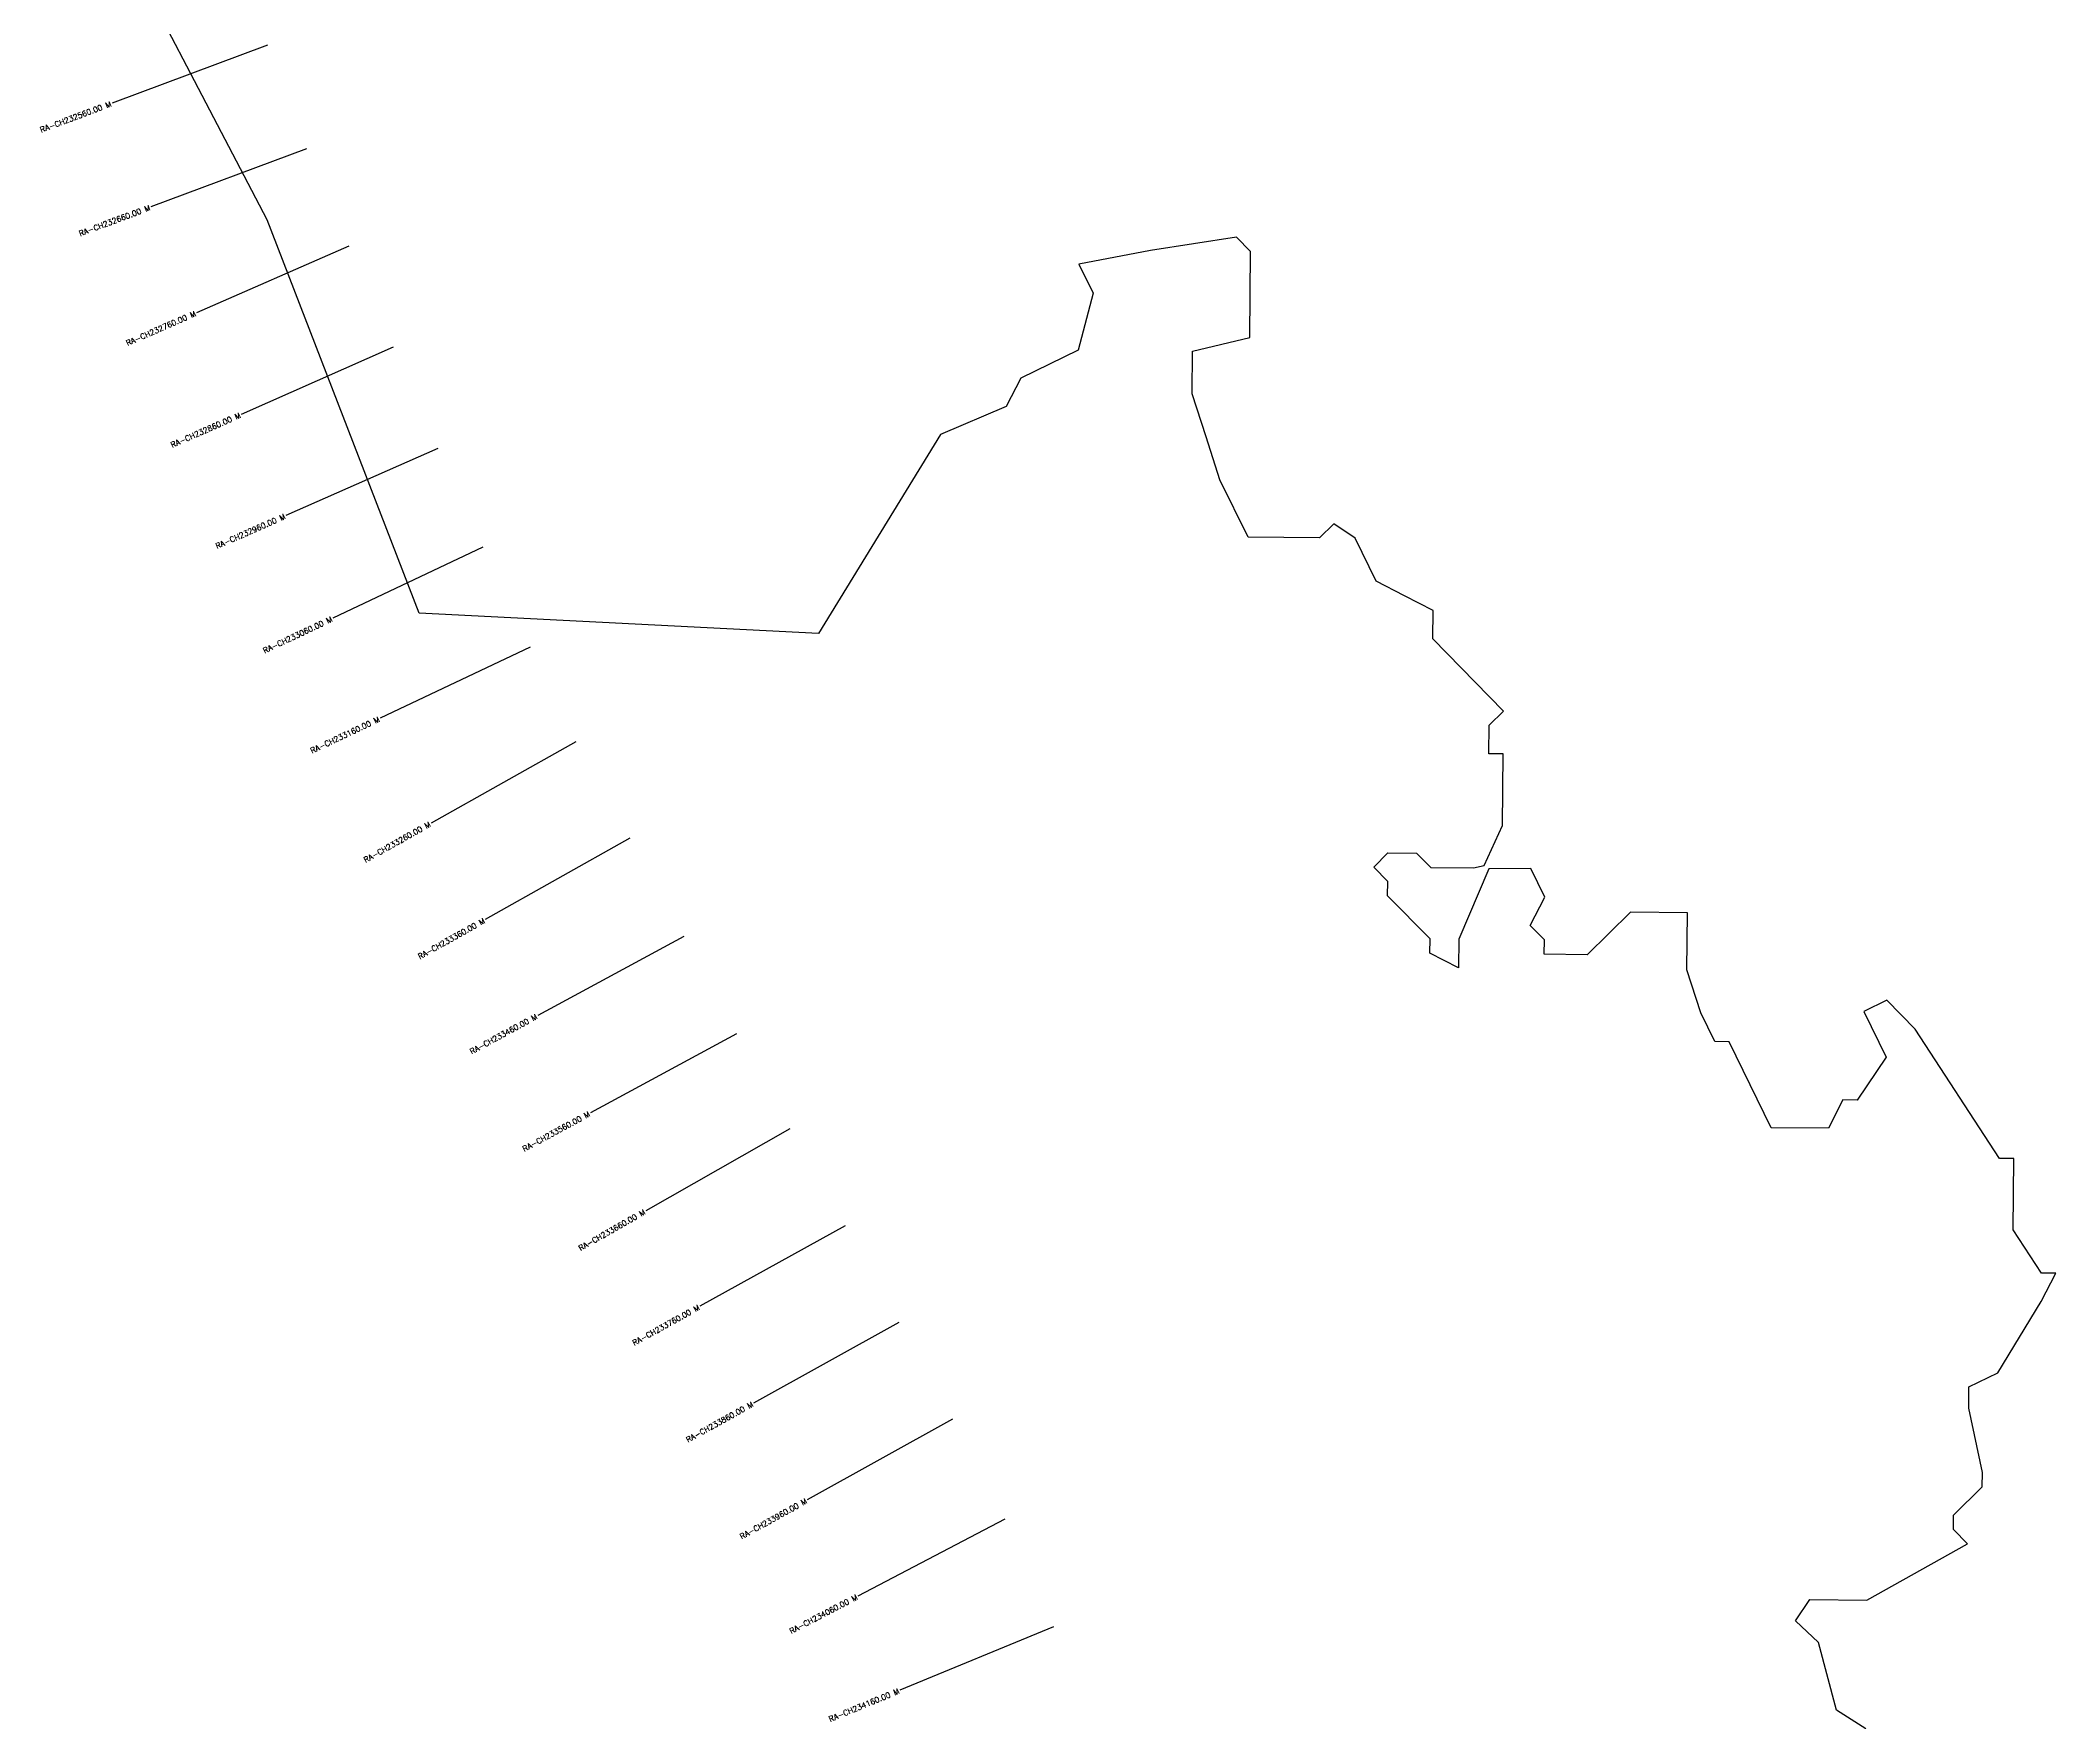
# Model space of a CAD drawing. Header units: metres. Extents: x 278624 to 285174, y 2052055 to 2057200.
# Drawn here: x 279737 to 281558, y 2053056 to 2054576 of the extents above; entities that cross this region are included whole.
import ezdxf
from ezdxf.enums import TextEntityAlignment as Align

# ---------------------------------------------------------------- set-up
doc = ezdxf.new("R2010")
doc.units = ezdxf.units.M
doc.header["$MEASUREMENT"] = 0
for name, color, linetype in [('CS', 134, 'Continuous'), ('CSMark', 6, 'Continuous'), ('VILLAGE BOUNDRY', 10, 'Continuous')]:
    doc.layers.add(name, color=color, linetype=linetype)
doc.styles.get("Standard").update_dxf_attribs({"font": 'simplex.shx'})

msp = doc.modelspace()

# ---------------------------------------------------------------- linework, layer by layer
at = {"layer": 'CS'}
for p, q in [((279942.4, 2054571.7), (279801.9, 2054519.2)), ((279977.4, 2054478), (279836.9, 2054425.5)), ((280015.6, 2054390.1), (279878.2, 2054329.9)), ((280055.7, 2054298.8), (279918.5, 2054238.1)), ((280096.1, 2054207.3), (279958.9, 2054146.7)), ((280136.8, 2054118.1), (280001.2, 2054053.9)), ((280179.6, 2054027.7), (280044, 2053963.6)), ((280220.7, 2053942.4), (280090, 2053868.9)), ((280269.7, 2053855.2), (280138.9, 2053781.7)), ((280318.3, 2053766.5), (280186.4, 2053695)), ((280365.9, 2053678.5), (280234, 2053607.1)), ((280414.2, 2053592.8), (280283.9, 2053518.6)), ((280464, 2053505.2), (280332.9, 2053432.4)), ((280512.6, 2053417.7), (280381.4, 2053344.9)), ((280561.1, 2053330.3), (280429.9, 2053257.5)), ((280608.4, 2053240.1), (280475.5, 2053170.6)), ((280652.2, 2053142.8), (280513.6, 2053085.5))]:
    msp.add_line(p, q, dxfattribs=at)
at = {"layer": 'VILLAGE BOUNDRY', "flags": 128}
for points in [[(281045.6, 2053827.5), (281018.3, 2053764), (281018, 2053738.2), (280992.3, 2053751.3), (280992.5, 2053764.2), (280954.1, 2053803.3), (280954.2, 2053816.2), (280941.5, 2053829.1), (280954.4, 2053842), (280980.3, 2053841.8), (280993, 2053828.7), (281031.8, 2053828.4), (281041.3, 2053830.7), (281057.9, 2053866.8), (281058.5, 2053931.4), (281045.6, 2053931.5), (281045.9, 2053957.3), (281058.9, 2053970.1), (280994.9, 2054035.2), (280995.1, 2054061), (280969.4, 2054074.1), (280943.8, 2054087.3), (280924.8, 2054126.2), (280905.5, 2054139.3), (280892.5, 2054126.5), (280828, 2054127.1), (280802.6, 2054178.9), (280790.1, 2054217.7), (280777.5, 2054256.6), (280777.9, 2054295.3), (280829.6, 2054307.7), (280830.3, 2054385.1), (280817.5, 2054398.2), (280740, 2054386), (280675.3, 2054373.7), (280688, 2054347.7), (280674.6, 2054296.2), (280622.8, 2054270.9), (280609.6, 2054245.2), (280550.1, 2054219.9), (280440, 2054040.2), (280079.2, 2054058.5), (279942.1, 2054413.9), (279783.2, 2054717.8)], [(281386.1, 2053050.8), (281359.7, 2053067.6), (281343.4, 2053128.6), (281322.5, 2053148.2), (281335.5, 2053167.5), (281387.1, 2053167), (281477.9, 2053217.8), (281465.2, 2053230.8), (281465.3, 2053243.7), (281491.3, 2053269.3), (281491.4, 2053282.2), (281479.1, 2053340.4), (281479.2, 2053359.7), (281505.2, 2053372.4), (281544.5, 2053436.6), (281557.6, 2053462.3), (281544.7, 2053462.4), (281519.2, 2053501.3), (281519.8, 2053565.9), (281506.9, 2053566), (281430.5, 2053682.8), (281405, 2053708.9), (281384.2, 2053698.7), (281404.5, 2053657.3), (281378.3, 2053618.7), (281365.4, 2053618.9), (281352.3, 2053593.2), (281300.7, 2053593.7), (281262.7, 2053671.4), (281249.7, 2053671.5), (281237.1, 2053697.5), (281224.5, 2053736.3), (281225, 2053787.9), (281173.4, 2053788.4), (281134.3, 2053750), (281095.6, 2053750.4), (281095.7, 2053763.3), (281082.9, 2053776.3), (281096.1, 2053802), (281083.4, 2053827.9), (281045.6, 2053827.5)]]:
    msp.add_lwpolyline(points, dxfattribs=at)

# ---------------------------------------------------------------- texts
at = {"layer": 'CSMark'}
for s, rotation, p in [('RA-CH232560.00 M', 20.5031, (279800.9, 2054518.8)), ('RA-CH232660.00 M', 20.5031, (279836, 2054425.1)), ('RA-CH232760.00 M', 23.65, (279877.2, 2054329.5)), ('RA-CH232860.00 M', 23.8345, (279917.6, 2054237.7)), ('RA-CH232960.00 M', 23.8345, (279958, 2054146.3)), ('RA-CH233060.00 M', 25.3376, (280000.3, 2054053.5)), ('RA-CH233160.00 M', 25.3376, (280043.1, 2053963.1)), ('RA-CH233260.00 M', 29.321, (280089.1, 2053868.4)), ('RA-CH233360.00 M', 29.321, (280138.1, 2053781.2)), ('RA-CH233460.00 M', 28.4346, (280185.5, 2053694.6)), ('RA-CH233560.00 M', 28.4346, (280233.1, 2053606.6)), ('RA-CH233660.00 M', 29.6349, (280283, 2053518.1)), ('RA-CH233760.00 M', 29.0312, (280332, 2053431.9)), ('RA-CH233860.00 M', 29.0312, (280380.5, 2053344.4)), ('RA-CH233960.00 M', 29.0312, (280429.1, 2053257)), ('RA-CH234060.00 M', 27.6174, (280474.7, 2053170.1)), ('RA-CH234160.00 M', 22.4509, (280512.6, 2053085.1))]:
    msp.add_text(s, height=5, rotation=rotation, dxfattribs=at).set_placement(p, align=Align.MIDDLE_RIGHT)

doc.saveas('drawing.dxf')
